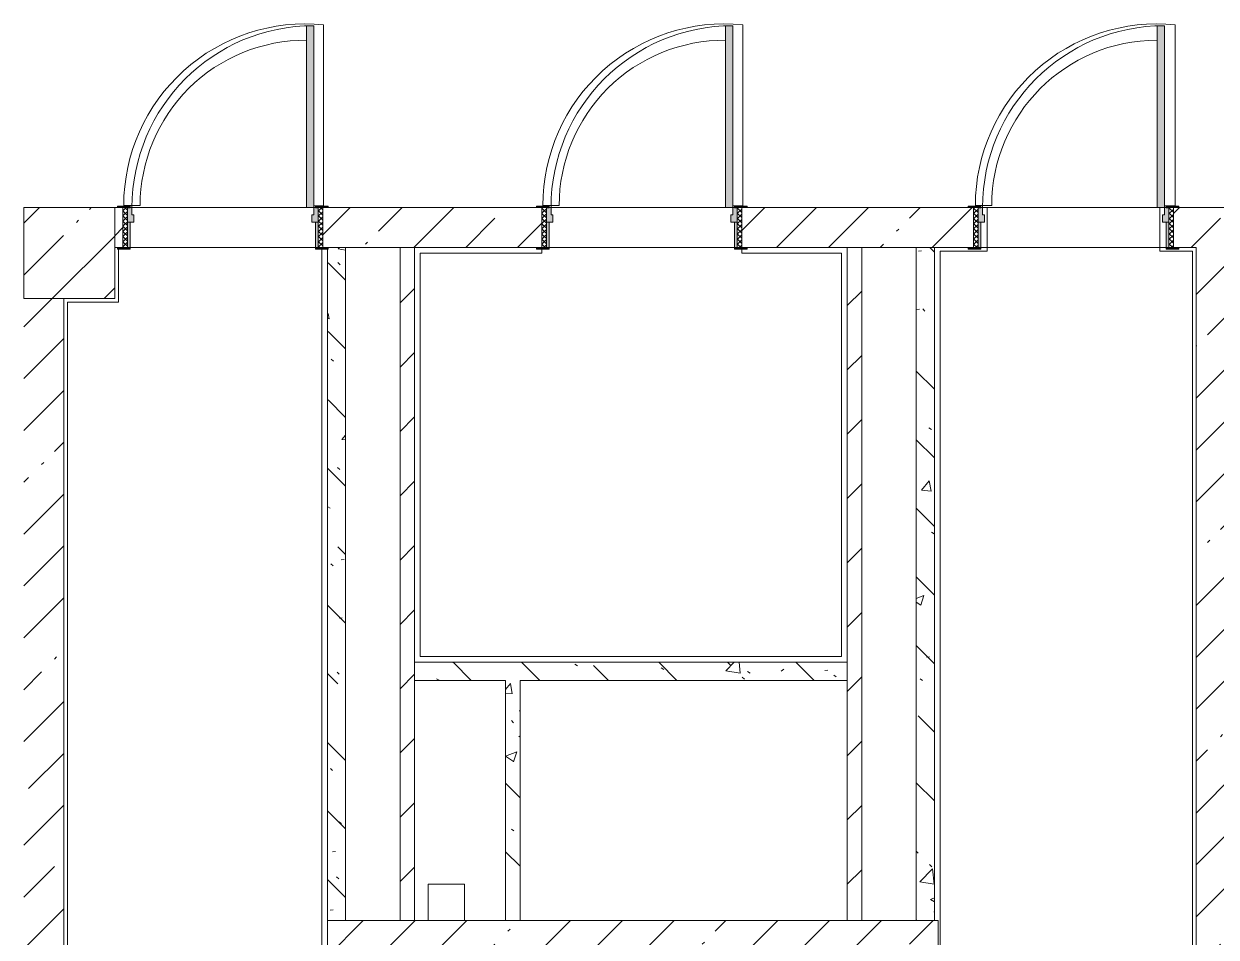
# Model space of a CAD drawing. Header units: millimetres. Extents: x 39815 to 261742, y -8553 to 29000.
# Drawn here: x 200142 to 206702, y 3888 to 8910 of the extents above; entities that cross this region are included whole.
import ezdxf

# ---------------------------------------------------------------- set-up
doc = ezdxf.new("R2010")
doc.units = ezdxf.units.MM
for name, color, linetype, lineweight, true_color in [('A-DOOR-2', 7, 'Continuous', 5, 0xaaaaaa), ('A-DOOR-3', 7, 'Continuous', 5, 0xe2e2e2), ('A-DOOR-FRAM-2', 7, 'Continuous', 5, 0xe2e2e2), ('A-DOOR-FRAM-3', 7, 'Continuous', 5, 0xaaaaaa), ('A-FLOR-1', 7, 'Continuous', 5, 0xaaaaaa), ('I-WALL-5', 7, 'Continuous', 5, 0x787878), ('S-COLS-1', 7, 'Continuous', 5, 0x2b586c)]:
    doc.layers.add(name, color=color, linetype=linetype, lineweight=lineweight, true_color=true_color)
for name, color, linetype, lineweight in [('A-WALL-2', 7, 'Continuous', 9), ('I-WALL-3', 7, 'Continuous', 5), ('S-COLS', 7, 'Continuous', 5)]:
    doc.layers.add(name, color=color, linetype=linetype, lineweight=lineweight)
pattern_1 = [(45, (134731.94, 0), (-285.1231, 285.1231), []), (45, (135017.06, 0), (-285.1231, 285.1231), [504.031, -100.806, 16.764, -84.042])]
pattern_2 = [(45, (134731.94, 0), (-176.7767, 176.7767), [])]
pattern_3 = [(135, (134731.94, 0), (-377.1708, -377.1708), [533.4, -88.9, 17.78, -88.9]), (135, (134731.94, 376.94), (-377.1708, -377.1708), []), (50, (134731.94, 0), (637.6445, -55.7866), [66.675, -733.425]), (355, (134731.94, 0), (-123.3494, 668.699), [53.34, -586.74]), (100.451, (134785.1, -4.65), (514.299, 612.908), [56.665, -623.315]), (46.184, (134731.94, 177.8), (948.7764, -147.15), [100.012, -1100.137]), (96.636, (134811, 165.5), (830.909, 865.997), [84.998, -934.973]), (351.184, (134731.9, 177.8), (830.918, 865.988), [80.01, -880.11]), (21, (134820.84, 133.35), (530.6506, -357.9283), [66.675, -733.425]), (326, (134820.84, 133.35), (216.308, 644.6585), [53.34, -586.74]), (71.451, (134865.06, 103.5), (746.9596, 286.7243), [56.665, -623.315]), (37.5, (134731.94, 0), (10.8105, 295.9426), [16.764, -562.864, 16.764, -578.866, -588.962]), (37.5, (134731.94, 0), (10.8105, 295.9426), [-1175.258, 16.764, -572.198]), (7.5, (134731.94, 0), (233.8692, 350.6318), [16.764, -322.834, 16.764, -549.529, -224.472]), (7.5, (134731.94, 0), (233.8692, 350.6318), [-905.891, 16.764, -207.708]), (327.5, (134533.7, 0), (474.5678, -20.0513), [16.764, -205.486, 16.764, -676.656, -920.115]), (327.5, (134533.7, 0), (474.5678, -20.0513), [-915.67, 16.764, -903.351]), (317.5, (134444.8, 0), (518.4522, 88.9934), [16.764, -272.161, 16.764, -443.738, -653.415]), (317.5, (134444.8, 0), (518.4522, 88.9934), [-749.427, 16.764, -636.651])]
pattern_4 = [(135, (1751.41, 174.685), (-14.14214, -14.14214), []), (225, (1751.41, 174.685), (14.14214, -14.14214), [])]
pattern_5 = [(45, (-371.384, 174.685), (-14.1421, 14.1421), []), (135, (-371.384, 174.685), (-14.1421, -14.1421), [])]

# ---------------------------------------------------------------- blocks, each defined once
blk = doc.blocks.new('BSC_Колонна _Прямоугольная - 500х500-V110-Общий план 2 этажа с размещением фрагментов 2_8-2_11')
at = {"layer": 'S-COLS'}
h = blk.add_hatch(dxfattribs=at)
h.set_pattern_fill('FP_58', color=256, style=0, pattern_type=2)
h.set_pattern_definition([(45, (-65660, -7650), (-285.1231, 285.1231), []), (45, (-65374.88, -7650), (-285.1231, 285.1231), [504.031, -100.806, 16.764, -84.042])])
h.paths.add_polyline_path([(-250, -250), (250, -250), (250, 250), (-250, 250)])
for p, q in [((250, 250), (-250, 250)), ((250, -250), (250, 250)), ((-250, -250), (250, -250))]:
    blk.add_line(p, q, dxfattribs=at)
at = {"layer": 'S-COLS-1'}
blk.add_line((-250, 250), (-250, -250), dxfattribs=at)
blk = doc.blocks.new('110_Дверь_СКБ_1Ст_Внутренняя1 - Д-4_1 1100x2100h_ОО_туалет для мальч_ и дев_-32102845-Общий план 2 этажа с размещением фрагментов 2_8-2_11')
at = {"layer": 'A-DOOR-2'}
h = blk.add_hatch(dxfattribs=at)
h.set_pattern_fill('FP_95', color=256, style=0, pattern_type=2)
h.set_pattern_definition(pattern_4)
h.paths.add_polyline_path([(562.5, -110), (562.5, 110), (537.5, 110), (537.5, -110)])
at = {"layer": 'A-DOOR-3'}
h = blk.add_hatch(color=256, dxfattribs=at)
h.paths.add_polyline_path([(537.5, 30), (537.5, 110), (512.5, 110), (512.5, 70), (502.5, 70), (502.5, 30)])
h.paths.add_polyline_path([(-477.5, 30), (-477.5, 70), (-487.5, 70), (-487.5, 110), (-512.5, 110), (-512.5, 30)])
at = {"layer": 'A-DOOR-FRAM-2'}
for points in [[(472.5, 110), (512.5, 110), (512.5, 1110), (472.5, 1110), (472.5, 471)], [(-497.5, 110), (-497.5, 118), (-567.5, 118), (-567.5, 110)], [(592.5, 110), (592.5, 118), (522.5, 118), (522.5, 110)], [(-497.5, -110), (-497.5, 30), (-512.5, 30), (-512.5, -110)], [(537.5, -110), (537.5, 30), (522.5, 30), (522.5, -110)], [(-497.5, -118), (-497.5, -110), (-567.5, -110), (-567.5, -118)], [(592.5, -118), (592.5, -110), (522.5, -110), (522.5, -118)]]:
    blk.add_hatch(color=256, dxfattribs=at).paths.add_polyline_path(points)
at = {"layer": 'A-DOOR-FRAM-3'}
h = blk.add_hatch(dxfattribs=at)
h.set_pattern_fill('FP_96', color=256, style=0, pattern_type=2)
h.set_pattern_definition(pattern_5)
h.paths.add_polyline_path([(-512.5, -110), (-512.5, 110), (-537.5, 110), (-537.5, -110)])
at = {"layer": 'A-DOOR-2'}
for p, q in [((512.5, 1110), (472.5, 1110)), ((472.5, 1110), (472.5, 110)), ((512.5, 110), (512.5, 1110)), ((472.5, 110), (512.5, 110))]:
    blk.add_line(p, q, dxfattribs=at)
blk.add_arc((512.5, 110), 1000, 90, 180, dxfattribs=at)
at = {"layer": 'A-DOOR-FRAM-3'}
for p, q in [((-497.5, 118), (-567.5, 118)), ((-567.5, 118), (-567.5, 110)), ((-567.5, 110), (-497.5, 110)), ((-512.5, 110), (-537.5, 110)), ((-537.5, 110), (-537.5, -110)), ((-487.5, 110), (-512.5, 110)), ((-512.5, 110), (-512.5, 30)), ((-512.5, -110), (-512.5, 110)), ((-497.5, 110), (-512.5, 110)), ((-512.5, 110), (-512.5, 109)), ((-512.5, 109), (-497.5, 109)), ((-497.5, 110), (-497.5, 118)), ((-497.5, 109), (-497.5, 110)), ((-487.5, 70), (-487.5, 110)), ((-477.5, 70), (-487.5, 70)), ((-477.5, 30), (-477.5, 70)), ((512.5, 70), (502.5, 70)), ((502.5, 70), (502.5, 30)), ((512.5, 110), (512.5, 70)), ((537.5, 110), (512.5, 110)), ((592.5, 118), (522.5, 118)), ((522.5, 118), (522.5, 110)), ((537.5, 110), (522.5, 110)), ((522.5, 110), (522.5, 109)), ((522.5, 110), (592.5, 110)), ((522.5, 109), (537.5, 109)), ((537.5, 30), (537.5, 110)), ((562.5, 110), (537.5, 110)), ((537.5, 110), (537.5, -110)), ((537.5, 109), (537.5, 110)), ((562.5, -110), (562.5, 110)), ((592.5, 110), (592.5, 118)), ((-512.5, 30), (-477.5, 30)), ((-497.5, 30), (-512.5, 30)), ((-512.5, 30), (-512.5, -110)), ((-497.5, -110), (-497.5, 30)), ((502.5, 30), (537.5, 30)), ((537.5, 30), (522.5, 30)), ((522.5, 30), (522.5, -110)), ((537.5, -110), (537.5, 30)), ((-497.5, -110), (-567.5, -110)), ((-567.5, -110), (-567.5, -118)), ((-567.5, -118), (-497.5, -118)), ((-537.5, -110), (-512.5, -110)), ((-512.5, -110), (-497.5, -110)), ((-497.5, -118), (-497.5, -110)), ((522.5, -110), (537.5, -110)), ((592.5, -110), (522.5, -110)), ((522.5, -110), (522.5, -118)), ((522.5, -118), (592.5, -118)), ((537.5, -110), (562.5, -110)), ((592.5, -118), (592.5, -110))]:
    blk.add_line(p, q, dxfattribs=at)
blk = doc.blocks.new('110_Дверь_СКБ_1Ст_Внутренняя1 - Д-4 1100x2100h_су мгн-31586709-Общий план 2 этажа с размещением фрагментов 2_8-2_11')
at = {"layer": 'A-DOOR-2'}
h = blk.add_hatch(dxfattribs=at)
h.set_pattern_fill('FP_95', color=256, style=0, pattern_type=2)
h.set_pattern_definition(pattern_4)
h.paths.add_polyline_path([(562.5, -110), (562.5, 110), (537.5, 110), (537.5, -110)])
at = {"layer": 'A-DOOR-3'}
h = blk.add_hatch(color=256, dxfattribs=at)
h.paths.add_polyline_path([(537.5, 30), (537.5, 110), (512.5, 110), (512.5, 70), (502.5, 70), (502.5, 30)])
h.paths.add_polyline_path([(-477.5, 30), (-477.5, 70), (-487.5, 70), (-487.5, 110), (-512.5, 110), (-512.5, 30)])
at = {"layer": 'A-DOOR-FRAM-2'}
for points in [[(472.5, 110), (512.5, 110), (512.5, 1110), (472.5, 1110), (472.5, 471)], [(-497.5, 110), (-497.5, 118), (-567.5, 118), (-567.5, 110), (-533, 110)], [(522.5, 110), (592.5, 110), (592.5, 118), (522.5, 118)], [(-497.5, -110), (-497.5, 30), (-512.5, 30), (-512.5, -110)], [(537.5, -110), (537.5, 30), (522.5, 30), (522.5, -110)], [(-497.5, -118), (-497.5, -110), (-567.5, -110), (-567.5, -118), (-533, -118)], [(522.5, -118), (592.5, -118), (592.5, -110), (522.5, -110)]]:
    blk.add_hatch(color=256, dxfattribs=at).paths.add_polyline_path(points)
at = {"layer": 'A-DOOR-FRAM-3'}
h = blk.add_hatch(dxfattribs=at)
h.set_pattern_fill('FP_96', color=256, style=0, pattern_type=2)
h.set_pattern_definition(pattern_5)
h.paths.add_polyline_path([(-537.5, -110), (-512.5, -110), (-512.5, 110), (-537.5, 110)])
at = {"layer": 'A-DOOR-2'}
for p, q in [((512.5, 1110), (472.5, 1110)), ((472.5, 1110), (472.5, 110)), ((512.5, 110), (512.5, 1110)), ((472.5, 110), (512.5, 110))]:
    blk.add_line(p, q, dxfattribs=at)
blk.add_arc((512.5, 110), 1000, 90, 180, dxfattribs=at)
at = {"layer": 'A-DOOR-FRAM-3'}
for p, q in [((-497.5, 118), (-567.5, 118)), ((-567.5, 118), (-567.5, 110)), ((-567.5, 110), (-497.5, 110)), ((-512.5, 110), (-537.5, 110)), ((-537.5, 110), (-537.5, -110)), ((-487.5, 110), (-512.5, 110)), ((-512.5, 110), (-512.5, 30)), ((-512.5, -110), (-512.5, 110)), ((-497.5, 110), (-512.5, 110)), ((-512.5, 110), (-512.5, 109)), ((-512.5, 109), (-497.5, 109)), ((-497.5, 110), (-497.5, 118)), ((-497.5, 109), (-497.5, 110)), ((-487.5, 70), (-487.5, 110)), ((-477.5, 70), (-487.5, 70)), ((-477.5, 30), (-477.5, 70)), ((512.5, 70), (502.5, 70)), ((502.5, 70), (502.5, 30)), ((512.5, 110), (512.5, 70)), ((537.5, 110), (512.5, 110)), ((592.5, 118), (522.5, 118)), ((522.5, 118), (522.5, 110)), ((537.5, 110), (522.5, 110)), ((522.5, 110), (522.5, 109)), ((522.5, 110), (592.5, 110)), ((522.5, 109), (537.5, 109)), ((537.5, 30), (537.5, 110)), ((562.5, 110), (537.5, 110)), ((537.5, 110), (537.5, -110)), ((537.5, 109), (537.5, 110)), ((562.5, -110), (562.5, 110)), ((592.5, 110), (592.5, 118)), ((-512.5, 30), (-477.5, 30)), ((-497.5, 30), (-512.5, 30)), ((-512.5, 30), (-512.5, -110)), ((-497.5, -110), (-497.5, 30)), ((502.5, 30), (537.5, 30)), ((537.5, 30), (522.5, 30)), ((522.5, 30), (522.5, -110)), ((537.5, -110), (537.5, 30)), ((-497.5, -110), (-567.5, -110)), ((-567.5, -110), (-567.5, -118)), ((-567.5, -118), (-497.5, -118)), ((-537.5, -110), (-512.5, -110)), ((-512.5, -110), (-497.5, -110)), ((-497.5, -118), (-497.5, -110)), ((522.5, -110), (537.5, -110)), ((592.5, -110), (522.5, -110)), ((522.5, -110), (522.5, -118)), ((522.5, -118), (592.5, -118)), ((537.5, -110), (562.5, -110)), ((592.5, -118), (592.5, -110))]:
    blk.add_line(p, q, dxfattribs=at)

msp = doc.modelspace()

# ---------------------------------------------------------------- hatches: boundary and pattern name
at = {"layer": 'I-WALL-3'}
h = msp.add_hatch(dxfattribs=at)
h.set_pattern_fill('FP_69', color=256, style=0, pattern_type=2)
h.set_pattern_definition(pattern_1)
h.paths.add_polyline_path([(204092.4, 7680), (205366.9, 7680), (205366.9, 7900), (204092.4, 7900)])
h.paths.add_polyline_path([(200686.9, 7680), (200686.9, 7900), (200641.9, 7900), (200641.9, 7680), (200656.9, 7680)])
h.paths.add_polyline_path([(201816.9, 7680), (202992.4, 7680), (202992.4, 7900), (201786.9, 7900), (201786.9, 7680), (201811.9, 7680)])
h.paths.add_polyline_path([(206466.9, 7680), (206591.9, 7680), (206591.9, 7900), (206466.9, 7900), (206466.9, 7720.6)])
h = msp.add_hatch(dxfattribs=at)
h.set_pattern_fill('FP_69', color=256, style=0, pattern_type=2)
h.set_pattern_definition(pattern_1)
h.paths.add_polyline_path([(206811.9, 120), (206811.9, 7900), (206591.9, 7900), (206591.9, 120)])
h = msp.add_hatch(dxfattribs=at)
h.set_pattern_fill('FP_73', color=256, style=0, pattern_type=2)
h.set_pattern_definition(pattern_2)
h.paths.add_polyline_path([(202211.9, 3980), (202291.9, 3980), (202291.9, 7680), (202211.9, 7680), (202211.9, 5018.9)])
h = msp.add_hatch(dxfattribs=at)
h.set_pattern_fill('FP_73', color=256, style=0, pattern_type=2)
h.set_pattern_definition(pattern_2)
h.paths.add_polyline_path([(204751.9, 3980), (204751.9, 7680), (204671.9, 7680), (204671.9, 3980)])
h = msp.add_hatch(dxfattribs=at)
h.set_pattern_fill('FP_69', color=256, style=0, pattern_type=2)
h.set_pattern_definition(pattern_1)
h.paths.add_polyline_path([(200361.9, 400), (200361.9, 7400), (200141.9, 7400), (200141.9, 400), (200352.5, 400)])
h = msp.add_hatch(dxfattribs=at)
h.set_pattern_fill('FP_69', color=256, style=0, pattern_type=2)
h.set_pattern_definition(pattern_1)
h.paths.add_polyline_path([(202996.9, 3760), (205171.9, 3760), (205171.9, 3980), (201811.9, 3980), (201811.9, 3760), (201888.5, 3760)])
at = {"layer": 'I-WALL-5'}
h = msp.add_hatch(dxfattribs=at)
h.set_pattern_fill('FP_78', color=256, style=0, pattern_type=2)
h.set_pattern_definition(pattern_3)
h.paths.add_polyline_path([(201911.9, 3980), (201911.9, 7680), (201816.9, 7680), (201811.9, 3980), (201888.5, 3980)])
h = msp.add_hatch(dxfattribs=at)
h.set_pattern_fill('FP_78', color=256, style=0, pattern_type=2)
h.set_pattern_definition(pattern_3)
h.paths.add_polyline_path([(205151.9, 3980), (205151.9, 7680), (205051.9, 7680), (205051.9, 3980)])
h = msp.add_hatch(dxfattribs=at)
h.set_pattern_fill('FP_78', color=256, style=0, pattern_type=2)
h.set_pattern_definition(pattern_3)
h.paths.add_polyline_path([(204671.9, 5300), (204671.9, 5400), (202291.9, 5400), (202291.9, 5300), (204105.3, 5300)])
h = msp.add_hatch(dxfattribs=at)
h.set_pattern_fill('FP_78', color=256, style=0, pattern_type=2)
h.set_pattern_definition(pattern_3)
h.paths.add_polyline_path([(202871.9, 3980), (202871.9, 5300), (202791.9, 5300), (202791.9, 3980)])

# ---------------------------------------------------------------- linework, layer by layer
at = {"layer": 'A-FLOR-1'}
for p, q in [((201791.5, 7910.1), (201791.5, 8905.1)), ((204097, 7910.1), (204097, 8905.1)), ((206477, 7910.1), (206477, 8905.1)), ((200691.5, 7911.1), (200781.5, 7911.1)), ((200736.9, 7900), (201696.9, 7900)), ((201736.9, 7910.1), (201791.5, 7910.1)), ((202997, 7911.1), (203087, 7911.1)), ((203042.4, 7900), (204002.4, 7900)), ((204042.4, 7910.1), (204097, 7910.1)), ((205377, 7911.1), (205467, 7911.1)), ((205416.9, 7900), (206376.9, 7900)), ((206376.9, 7900), (205441.9, 7900)), ((205441.9, 7900), (205441.9, 7660)), ((206391.9, 7660), (206391.9, 7900)), ((206416.9, 7910.1), (206477, 7910.1)), ((200661.9, 7672), (200661.9, 7380)), ((201780.9, 7672), (201780.9, 3729)), ((202992.4, 7649), (202322.9, 7649)), ((202322.9, 7649), (202322.9, 5431)), ((202992.4, 7672), (202992.4, 7649)), ((204092.4, 7649), (204092.4, 7672)), ((204640.9, 7649), (204092.4, 7649)), ((204640.9, 5431), (204640.9, 7649)), ((205441.9, 7660), (205182.9, 7660)), ((205182.9, 2347.5), (205182.9, 7660)), ((206571.9, 7660), (206391.9, 7660)), ((206571.9, 526.7), (206571.9, 7660)), ((200661.9, 7380), (200381.9, 7380)), ((200381.9, 7380), (200381.9, 526.5)), ((202322.9, 5431), (204640.9, 5431)), ((202366.9, 3980), (202366.9, 4180)), ((202366.9, 4180), (202566.9, 4180)), ((202566.9, 4180), (202566.9, 3980))]:
    msp.add_line(p, q, dxfattribs=at)
for centre, radius, start, end in [((201691.5, 7910.1), 1000, 84.26083, 179.9427), ((203997, 7910.1), 1000, 84.26083, 179.9427), ((206377, 7910.1), 1000, 84.26083, 179.9427), ((201691.5, 7910.1), 910, 89.65741, 179.93704), ((203997, 7910.1), 910, 89.65741, 179.93704), ((206377, 7910.1), 910, 90.00302, 179.93704)]:
    msp.add_arc(centre, radius, start, end, dxfattribs=at)
at = {"layer": 'A-WALL-2'}
for p, q in [((201911.9, 7680), (201816.9, 7680)), ((202291.9, 7680), (202211.9, 7680)), ((204751.9, 7680), (204671.9, 7680)), ((205151.9, 7680), (205051.9, 7680)), ((202291.9, 5400), (202291.9, 5300)), ((204671.9, 5300), (204671.9, 5400)), ((201811.9, 3980), (201911.9, 3980)), ((202211.9, 3980), (202291.9, 3980)), ((202791.9, 3980), (202871.9, 3980)), ((204671.9, 3980), (204751.9, 3980))]:
    msp.add_line(p, q, dxfattribs=at)
at = {"layer": 'I-WALL-3'}
for p, q in [((200656.9, 7900), (200641.9, 7900)), ((200736.9, 7900), (201696.9, 7900)), ((202962.4, 7900), (201816.9, 7900)), ((203042.4, 7900), (204002.4, 7900)), ((205336.9, 7900), (204122.4, 7900)), ((205416.9, 7900), (205441.9, 7900)), ((206591.9, 7900), (206496.9, 7900)), ((206981.9, 7900), (206591.9, 7900)), ((200641.9, 7680), (200656.9, 7680)), ((201746.9, 7680), (200726.9, 7680)), ((201911.9, 3980), (201911.9, 7680)), ((201911.9, 7680), (202211.9, 7680)), ((202211.9, 7680), (202211.9, 3980)), ((202291.9, 5400), (202291.9, 7680)), ((202291.9, 7680), (202962.4, 7680)), ((204052.4, 7680), (203032.4, 7680)), ((204122.4, 7680), (204671.9, 7680)), ((204671.9, 7680), (204671.9, 5400)), ((204751.9, 3980), (204751.9, 7680)), ((204751.9, 7680), (205051.9, 7680)), ((205051.9, 7680), (205051.9, 3980)), ((205151.9, 3980), (205151.9, 7680)), ((205151.9, 7680), (205336.9, 7680)), ((206426.9, 7680), (205406.9, 7680)), ((206496.9, 7680), (206591.9, 7680)), ((206591.9, 7680), (206591.9, 515.5)), ((201811.9, 7672), (201811.9, 3760)), ((200361.9, 400), (200361.9, 7400)), ((204671.9, 5400), (202291.9, 5400)), ((202291.9, 3980), (202291.9, 5300)), ((202291.9, 5300), (202791.9, 5300)), ((202791.9, 5300), (202791.9, 3980)), ((202871.9, 5300), (204671.9, 5300)), ((202871.9, 3980), (202871.9, 5300)), ((204671.9, 5300), (204671.9, 3980)), ((202211.9, 3980), (201911.9, 3980)), ((202791.9, 3980), (202291.9, 3980)), ((204671.9, 3980), (202871.9, 3980)), ((205171.9, 3980), (204751.9, 3980)), ((205171.9, 3760), (205171.9, 3980))]:
    msp.add_line(p, q, dxfattribs=at)

# ---------------------------------------------------------------- block references
at = {"layer": 'A-DOOR-2'}
for name, p in [('110_Дверь_СКБ_1Ст_Внутренняя1 - Д-4_1 1100x2100h_ОО_туалет для мальч_ и дев_-32102845-Общий план 2 этажа с размещением фрагментов 2_8-2_11', (201224.4, 7790)), ('110_Дверь_СКБ_1Ст_Внутренняя1 - Д-4 1100x2100h_су мгн-31586709-Общий план 2 этажа с размещением фрагментов 2_8-2_11', (203529.9, 7790)), ('110_Дверь_СКБ_1Ст_Внутренняя1 - Д-4_1 1100x2100h_ОО_туалет для мальч_ и дев_-32102845-Общий план 2 этажа с размещением фрагментов 2_8-2_11', (205904.4, 7790))]:
    msp.add_blockref(name, p, dxfattribs=at)
at = {"layer": 'S-COLS'}
msp.add_blockref('BSC_Колонна _Прямоугольная - 500х500-V110-Общий план 2 этажа с размещением фрагментов 2_8-2_11', (200391.9, 7650), dxfattribs=at)

doc.saveas('drawing.dxf')
